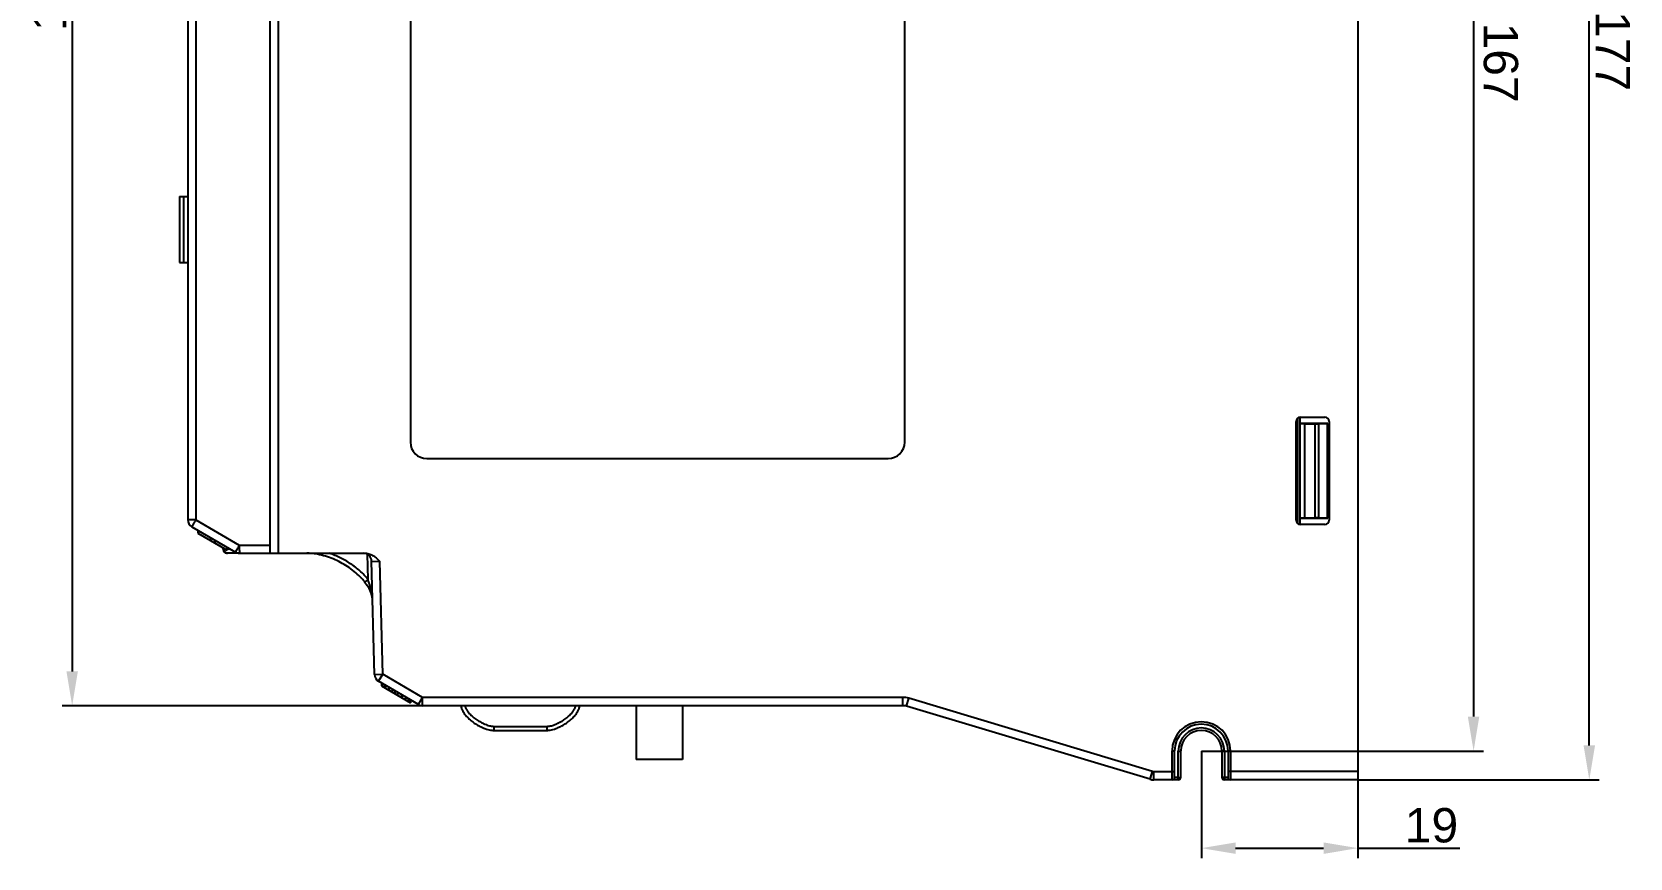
# Model space of a CAD drawing. Header units: millimetres. Extents: x 179 to 1020, y 292 to 886.
# Drawn here: x 487.6 to 681.5, y 583.5 to 683.8 of the extents above; entities that cross this region are included whole.
import ezdxf

# ---------------------------------------------------------------- set-up
doc = ezdxf.new("R2010")
doc.units = ezdxf.units.MM
for name, color, linetype in [('ELT-RNB-5_5-5SOLIDLINE', 7, 'Continuous'), ('VF-51-H001SOLIDLINE', 7, 'Continuous'), ('VF-51-H002SOLIDLINE', 7, 'Continuous'), ('VF-51-P001SOLIDLINE', 7, 'Continuous'), ('VF-51-P002DIMENSION', 7, 'Continuous'), ('VF-51-P002SOLIDLINE', 7, 'Continuous'), ('VF-51-P006SOLIDLINE', 7, 'Continuous'), ('WL21-17SOLIDLINE', 7, 'Continuous')]:
    doc.layers.add(name, color=color, linetype=linetype)
doc.styles.get("Standard").update_dxf_attribs({"font": 'arial.ttf'})
doc.dimstyles.new('DIMSTYLE_1', dxfattribs={"dimtxt": 4.166667, "dimasz": 4.166667, "dimexe": 1.2, "dimexo": 0, "dimtad": 1, "dimdsep": 46, "dimtxsty": 'Standard', "dimblk": 'CLOSED', "dimblk1": 'CLOSED', "dimblk2": 'CLOSED', "dimcen": 0.09, "dimclrt": 5, "dimadec": 0, "dimazin": 0, "dimtp": 0.2, "dimtm": 0.2, "dimtfac": 1, "dimtofl": 0, "dimtmove": 0, "dimatfit": 3, "dimldrblk": 'CLOSED', "dimfxl": 1, "dimtolj": 1, "dimarcsym": 0})

# ---------------------------------------------------------------- blocks, each defined once
blk = doc.blocks.new('*D8')
at = {"layer": 'Defpoints', "color": 0, "linetype": 'Continuous', "transparency": 16777216}
for p in [(517.49, 757.04), (492.44, 602.04), (534.98, 602.04)]:
    blk.add_point(p, dxfattribs=at)
at = {"layer": 'VF-51-P002DIMENSION', "color": 0, "linetype": 'Continuous', "lineweight": -2, "transparency": 16777216}
for p, q in [((517.49, 757.04), (491.24, 757.04)), ((492.44, 752.87), (492.44, 606.21)), ((534.98, 602.04), (491.24, 602.04))]:
    blk.add_line(p, q, dxfattribs=at)
at = {"layer": 'VF-51-P002DIMENSION', "color": 0, "linetype": 'Continuous', "transparency": 16777216}
for points in [[(491.75, 752.87), (493.14, 752.87), (492.44, 757.04)], [(491.75, 606.21), (493.14, 606.21), (492.44, 602.04)]]:
    blk.add_solid(points, dxfattribs=at)
at = {"layer": 'VF-51-P002DIMENSION', "color": 5, "linetype": 'Continuous', "transparency": 16777216, "insert": (487.56, 688.79), "char_height": 4.167, "attachment_point": 2, "rotation": 90}
blk.add_mtext('\\A1;155', dxfattribs=at)
blk = doc.blocks.new('_CLOSED')
at = {"color": 0, "linetype": 'ByBlock'}
for p, q in [((0, 0), (-1, 0.2)), ((-1, 0.2), (-1, -0.2)), ((-1, -0.2), (0, 0)), ((-1, 0), (0, 0))]:
    blk.add_line(p, q, dxfattribs=at)
blk = doc.blocks.new('*D9')
at = {"layer": 'Defpoints', "color": 0, "linetype": 'Continuous', "transparency": 16777216}
for p in [(648.49, 770.04), (676.57, 770.04), (648.49, 593.04)]:
    blk.add_point(p, dxfattribs=at)
at = {"layer": 'VF-51-P002DIMENSION', "color": 0, "linetype": 'Continuous', "lineweight": -2, "transparency": 16777216}
for p, q in [((648.49, 770.04), (677.77, 770.04)), ((676.57, 597.21), (676.57, 765.87)), ((648.49, 593.04), (677.77, 593.04))]:
    blk.add_line(p, q, dxfattribs=at)
at = {"layer": 'VF-51-P002DIMENSION', "color": 0, "linetype": 'Continuous', "transparency": 16777216}
for points in [[(675.88, 765.87), (677.27, 765.87), (676.57, 770.04)], [(675.88, 597.21), (677.27, 597.21), (676.57, 593.04)]]:
    blk.add_solid(points, dxfattribs=at)
at = {"layer": 'VF-51-P002DIMENSION', "color": 5, "linetype": 'Continuous', "transparency": 16777216, "insert": (681.52, 681.49), "char_height": 4.167, "attachment_point": 2, "rotation": 270}
blk.add_mtext('\\A1;177', dxfattribs=at)
blk = doc.blocks.new('*D10')
at = {"layer": 'Defpoints', "color": 0, "linetype": 'Continuous', "transparency": 16777216}
for p in [(629.49, 763.54), (629.49, 596.54), (662.53, 596.54)]:
    blk.add_point(p, dxfattribs=at)
at = {"layer": 'VF-51-P002DIMENSION', "color": 0, "linetype": 'Continuous', "lineweight": -2, "transparency": 16777216}
for p, q in [((629.49, 763.54), (663.73, 763.54)), ((662.53, 759.37), (662.53, 600.71)), ((629.49, 596.54), (663.73, 596.54))]:
    blk.add_line(p, q, dxfattribs=at)
at = {"layer": 'VF-51-P002DIMENSION', "color": 0, "linetype": 'Continuous', "transparency": 16777216}
for points in [[(661.83, 759.37), (663.22, 759.37), (662.53, 763.54)], [(661.83, 600.71), (663.22, 600.71), (662.53, 596.54)]]:
    blk.add_solid(points, dxfattribs=at)
at = {"layer": 'VF-51-P002DIMENSION', "color": 5, "linetype": 'Continuous', "transparency": 16777216, "insert": (667.93, 680.1), "char_height": 4.167, "attachment_point": 2, "rotation": 270}
blk.add_mtext('\\A1;167', dxfattribs=at)
blk = doc.blocks.new('*D3')
at = {"layer": 'Defpoints', "color": 0, "linetype": 'Continuous', "transparency": 16777216}
for p in [(629.49, 596.54), (648.49, 596.54), (648.49, 584.75)]:
    blk.add_point(p, dxfattribs=at)
at = {"layer": 'VF-51-P002DIMENSION', "color": 0, "linetype": 'Continuous', "lineweight": -2, "transparency": 16777216}
for p, q in [((629.49, 596.54), (629.49, 583.55)), ((648.49, 596.54), (648.49, 583.55)), ((633.65, 584.75), (644.32, 584.75)), ((648.49, 584.75), (660.84, 584.75))]:
    blk.add_line(p, q, dxfattribs=at)
at = {"layer": 'VF-51-P002DIMENSION', "color": 0, "linetype": 'Continuous', "transparency": 16777216}
for points in [[(633.65, 585.44), (633.65, 584.05), (629.49, 584.75)], [(644.32, 585.44), (644.32, 584.05), (648.49, 584.75)]]:
    blk.add_solid(points, dxfattribs=at)
at = {"layer": 'VF-51-P002DIMENSION', "color": 5, "linetype": 'Continuous', "transparency": 16777216, "insert": (657.42, 587.5), "char_height": 4.167, "attachment_point": 5}
blk.add_mtext('\\A1;19', dxfattribs=at)

msp = doc.modelspace()

# ---------------------------------------------------------------- linework, layer by layer
at = {"layer": 'ELT-RNB-5_5-5SOLIDLINE', "linetype": 'Continuous'}
for p, q in [((560.908, 602.041), (560.908, 595.491)), ((566.508, 602.041), (566.508, 595.491)), ((566.508, 595.491), (560.908, 595.491))]:
    msp.add_line(p, q, dxfattribs=at)
at = {"layer": 'VF-51-H001SOLIDLINE', "linetype": 'Continuous'}
msp.add_line((641.163, 636.922), (641.163, 624.16), dxfattribs=at)
at = {"layer": 'VF-51-H002SOLIDLINE', "linetype": 'Continuous'}
msp.add_line((641.163, 624.16), (641.163, 636.922), dxfattribs=at)
at = {"layer": 'VF-51-P001SOLIDLINE', "linetype": 'Continuous'}
for p, q in [((641.485, 624.791), (641.485, 637.041)), ((644.835, 636.291), (641.485, 636.291)), ((641.485, 636.291), (641.491, 636.286)), ((641.491, 624.796), (641.491, 636.286)), ((642.043, 636.271), (643.274, 636.26)), ((642.043, 624.812), (642.043, 636.271)), ((643.274, 636.26), (643.274, 624.823)), ((644.802, 636.258), (643.722, 636.258)), ((643.722, 636.258), (643.722, 624.824)), ((644.835, 636.291), (644.802, 636.258)), ((644.802, 624.824), (644.802, 636.258)), ((644.835, 624.791), (644.835, 636.291)), ((641.485, 624.791), (641.491, 624.796)), ((641.485, 624.791), (644.835, 624.791)), ((641.485, 624.041), (641.485, 624.791)), ((643.274, 624.823), (642.043, 624.812)), ((643.722, 624.824), (644.802, 624.824)), ((644.835, 624.791), (644.802, 624.824))]:
    msp.add_line(p, q, dxfattribs=at)
for centre, start_param, end_param in [((642.491, 636.286), -3.1241394, -2.0344439), ((643.722, 636.275), -2.0344439, -1.5707963), ((642.491, 624.796), 2.0344439, 3.1241394), ((643.722, 624.807), 1.5707963, 2.0344439)]:
    msp.add_ellipse(centre, major_axis=(1, 0), ratio=0.0174551, start_param=start_param, end_param=end_param, dxfattribs=at)
at = {"layer": 'VF-51-P002SOLIDLINE', "linetype": 'Continuous'}
for p, q in [((648.485, 770.041), (648.485, 593.041)), ((516.485, 620.541), (516.485, 757.041)), ((517.485, 620.541), (517.485, 757.041)), ((533.485, 725.041), (533.485, 634.041)), ((593.485, 634.041), (593.485, 725.041)), ((506.485, 704.446), (506.485, 624.616)), ((507.451, 703.791), (507.451, 624.616)), ((640.985, 624.541), (640.985, 636.541)), ((641.485, 637.041), (644.485, 637.041)), ((644.985, 636.541), (644.985, 624.541)), ((535.485, 632.041), (591.485, 632.041)), ((507.451, 624.616), (506.485, 624.616)), ((507.451, 624.616), (512.721, 621.541)), ((506.982, 623.752), (512.252, 620.677)), ((507.699, 623.333), (507.705, 622.982)), ((507.705, 622.982), (511.259, 620.909)), ((507.758, 623.299), (507.764, 622.948)), ((644.485, 624.041), (641.485, 624.041)), ((509.226, 622.442), (509.232, 622.091)), ((509.745, 622.14), (509.739, 621.796)), ((511.213, 621.283), (511.207, 620.94)), ((511.266, 621.253), (511.259, 620.909)), ((511.26, 620.909), (511.266, 620.905)), ((511.272, 621.249), (511.266, 620.905)), ((512.721, 621.541), (516.485, 621.541)), ((512.756, 620.541), (528.053, 620.541)), ((528.262, 620.419), (528.343, 617.351)), ((528.784, 619.567), (529.785, 619.541)), ((529.144, 605.834), (528.784, 619.567)), ((530.144, 605.861), (529.785, 619.541)), ((529.144, 605.834), (530.144, 605.861)), ((529.64, 604.997), (530.144, 605.861)), ((534.977, 603.041), (530.144, 605.861)), ((534.473, 602.177), (529.64, 604.997)), ((529.979, 604.799), (529.985, 604.448)), ((529.985, 604.448), (533.487, 602.405)), ((530.085, 604.737), (530.091, 604.386)), ((530.408, 604.549), (530.411, 604.2)), ((530.863, 604.283), (530.863, 603.936)), ((531.28, 604.04), (531.277, 603.694)), ((531.596, 603.856), (531.597, 603.508)), ((531.91, 603.673), (531.913, 603.323)), ((532.432, 603.368), (532.433, 603.02)), ((532.885, 603.104), (532.882, 602.758)), ((533.205, 602.917), (533.2, 602.573)), ((533.377, 602.816), (533.372, 602.473)), ((533.434, 602.783), (533.428, 602.44)), ((533.493, 602.749), (533.487, 602.405)), ((534.473, 602.177), (534.977, 603.041)), ((593.265, 603.041), (534.977, 603.041)), ((534.977, 602.041), (534.977, 603.041)), ((593.265, 602.041), (534.977, 602.041)), ((593.265, 602.041), (593.265, 603.041)), ((593.696, 601.978), (593.984, 602.936)), ((623.275, 593.104), (593.696, 601.978)), ((623.562, 594.062), (593.984, 602.936)), ((543.636, 599.528), (550.036, 599.528)), ((543.636, 599.528), (543.636, 599.041)), ((550.036, 599.528), (550.036, 599.041)), ((543.636, 599.041), (550.036, 599.041)), ((625.935, 596.541), (626.235, 596.541)), ((625.935, 593.041), (625.935, 596.541)), ((626.235, 593.341), (626.235, 596.541)), ((626.685, 593.041), (626.685, 596.533)), ((626.985, 593.341), (626.985, 596.541)), ((631.985, 596.541), (631.985, 593.341)), ((632.285, 596.533), (632.285, 593.041)), ((633.035, 596.541), (632.735, 596.541)), ((632.735, 596.541), (632.735, 593.341)), ((633.035, 596.541), (633.035, 593.041)), ((623.275, 593.104), (623.562, 594.062)), ((623.706, 594.041), (626.235, 594.041)), ((623.706, 593.041), (623.706, 594.041)), ((648.485, 594.041), (632.735, 594.041)), ((626.685, 593.041), (623.706, 593.041)), ((626.685, 593.333), (626.235, 593.333)), ((632.735, 593.333), (632.285, 593.333)), ((648.485, 593.041), (632.285, 593.041))]:
    msp.add_line(p, q, dxfattribs=at)
for centre, radius, start, end in [((641.485, 636.541), 0.5, 90, 180), ((644.485, 636.541), 0.5, 0, 90), ((535.485, 634.041), 2, 180, 270), ((591.485, 634.041), 2, 270, 0), ((507.485, 624.616), 1, 180, 239.74356), ((641.485, 624.541), 0.5, 180, 270), ((644.485, 624.541), 0.5, 270, 0), ((512.756, 621.541), 1, 239.74356, 270), ((520.909, 613.984), 6.557, 85.80704, 89.96277), ((527.785, 619.541), 1, 1.5, 90), ((522.484, 612.81), 6.92, 37.85893, 41.96128), ((522.951, 613.176), 6.327, 35.86277, 37.83379), ((530.144, 605.861), 1, 181.5, 239.74356), ((534.977, 603.041), 1, 239.74356, 270), ((553.173, 602.041), 0.863, 356.83007, 359.99438), ((593.265, 600.541), 2.5, 73.30076, 90), ((593.265, 600.541), 1.5, 73.30076, 90), ((629.485, 596.541), 3.55, 0, 180), ((629.485, 596.541), 3.25, 0, 180), ((629.485, 596.533), 2.8, 0.00001, 179.99999), ((629.485, 596.541), 2.5, 0, 180), ((623.706, 594.541), 0.5, 253.30076, 270), ((623.706, 594.541), 1.5, 253.30076, 270), ((625.935, 593.341), 0.3, 270, 0), ((626.685, 593.341), 0.3, 270, 0), ((632.285, 593.341), 0.3, 180, 270), ((633.035, 593.341), 0.3, 180, 270)]:
    msp.add_arc(centre, radius, start, end, dxfattribs=at)
for points, knots in [([(507.451, 624.616), (507.418, 624.56), (507.355, 624.451), (507.265, 624.293), (507.183, 624.147), (507.121, 624.035), (507.078, 623.955), (507.052, 623.905), (507.029, 623.861), (507.01, 623.824), (506.996, 623.795), (506.988, 623.776), (506.983, 623.764), (506.982, 623.758), (506.981, 623.754), (506.981, 623.752), (506.982, 623.752)], [0, 0, 0, 0, 0.1956462, 0.3832724, 0.5558429, 0.7068809, 0.7725191, 0.830728, 0.8809635, 0.922759, 0.9557327, 0.9795989, 0.9880629, 0.9942112, 0.998092, 1, 1, 1, 1]), ([(512.721, 621.541), (512.689, 621.486), (512.626, 621.377), (512.535, 621.219), (512.453, 621.072), (512.391, 620.96), (512.349, 620.881), (512.322, 620.831), (512.299, 620.787), (512.281, 620.75), (512.267, 620.721), (512.258, 620.701), (512.254, 620.69), (512.252, 620.684), (512.251, 620.68), (512.251, 620.678), (512.252, 620.677)], [0, 0, 0, 0, 0.1956462, 0.3832724, 0.5558429, 0.7068809, 0.7725191, 0.830728, 0.8809635, 0.922759, 0.9557327, 0.9795989, 0.9880629, 0.9942112, 0.998092, 1, 1, 1, 1]), ([(512.721, 621.541), (512.721, 621.476), (512.721, 621.349), (512.723, 621.163), (512.726, 620.993), (512.73, 620.863), (512.734, 620.771), (512.736, 620.712), (512.739, 620.662), (512.742, 620.62), (512.745, 620.587), (512.748, 620.564), (512.751, 620.549), (512.754, 620.543), (512.755, 620.541), (512.756, 620.541)], [0, 0, 0, 0, 0.1946121, 0.3817522, 0.5542429, 0.7054683, 0.7712582, 0.8296378, 0.8800502, 0.9220188, 0.9551547, 0.9791708, 0.9939271, 0.9979116, 1, 1, 1, 1]), ([(527.63, 617.437), (527.621, 617.447), (527.493, 617.588), (527.12, 617.971), (526.478, 618.517), (525.66, 619.079), (524.801, 619.556), (523.903, 619.952), (522.963, 620.264), (522.14, 620.443), (521.452, 620.525), (521.095, 620.541), (520.913, 620.541)], [0, 0, 0, 0, 0.0051472, 0.0714707, 0.2041178, 0.3367648, 0.4694119, 0.6020589, 0.7347059, 0.867353, 0.9336765, 1, 1, 1, 1]), ([(528.343, 617.351), (528.049, 617.728), (527.386, 618.426), (526.245, 619.303), (524.998, 620.021), (524.112, 620.389), (523.659, 620.542)], [0, 0, 0, 0, 0.2498877, 0.4998947, 0.7499454, 1, 1, 1, 1]), ([(528.053, 620.541), (528.138, 620.541), (528.31, 620.525), (528.641, 620.434), (529.023, 620.231), (529.422, 619.905), (529.664, 619.662), (529.785, 619.541)], [0, 0, 0, 0, 0.1249983, 0.2500325, 0.4997196, 0.7497784, 1, 1, 1, 1]), ([(527.948, 617.057), (527.948, 617.057), (527.949, 617.057), (527.95, 617.058), (527.953, 617.059), (527.958, 617.063), (527.967, 617.069), (527.981, 617.078), (527.997, 617.09), (528.017, 617.104), (528.041, 617.121), (528.077, 617.148), (528.128, 617.186), (528.195, 617.237), (528.267, 617.293), (528.317, 617.331), (528.343, 617.351)], [0, 0, 0, 0, 0.0015738, 0.0053067, 0.0113679, 0.0197767, 0.043582, 0.0765378, 0.1183432, 0.1686084, 0.2268642, 0.2925623, 0.4437445, 0.6164727, 0.8042405, 1, 1, 1, 1]), ([(528.91, 614.751), (528.905, 614.969), (528.838, 615.387), (528.626, 615.974), (528.362, 616.469), (528.163, 616.766), (528.078, 616.883)], [0, 0, 0, 0, 0.2727171, 0.5454342, 0.8181512, 1, 1, 1, 1]), ([(528.91, 614.751), (528.899, 615.191), (528.777, 616.08), (528.509, 616.933), (528.343, 617.351)], [0, 0, 0, 0, 0.4948031, 1, 1, 1, 1]), ([(539.636, 602.041), (539.636, 602.005), (539.641, 601.936), (539.662, 601.812), (539.703, 601.67), (539.767, 601.515), (539.866, 601.323), (540.009, 601.101), (540.202, 600.857), (540.412, 600.629), (540.711, 600.345), (541.115, 600.02), (541.557, 599.733), (541.935, 599.527), (542.231, 599.386), (542.542, 599.26), (542.873, 599.153), (543.168, 599.084), (543.363, 599.057), (543.432, 599.051), (543.434, 599.051)], [0, 0, 0, 0, 0.0161119, 0.0322238, 0.0644476, 0.0966714, 0.1288951, 0.1933427, 0.2577903, 0.3222378, 0.3866854, 0.5155805, 0.6444757, 0.7089232, 0.7733708, 0.8378184, 0.9022659, 0.9667135, 0.9989373, 1, 1, 1, 1]), ([(540.137, 602.041), (540.135, 602.018), (540.139, 601.97), (540.158, 601.877), (540.197, 601.765), (540.258, 601.637), (540.353, 601.473), (540.491, 601.28), (540.676, 601.064), (540.876, 600.862), (541.158, 600.61), (541.536, 600.324), (542.021, 600.026), (542.533, 599.779), (542.982, 599.624), (543.352, 599.546), (543.542, 599.528), (543.636, 599.528)], [0, 0, 0, 0, 0.0156086, 0.0312301, 0.062463, 0.0937105, 0.1249636, 0.1874552, 0.2499616, 0.3124752, 0.3749935, 0.4999987, 0.625015, 0.7500227, 0.8749926, 0.9375077, 1, 1, 1, 1]), ([(550.036, 599.528), (550.131, 599.528), (550.32, 599.546), (550.691, 599.624), (551.14, 599.779), (551.652, 600.026), (552.137, 600.324), (552.515, 600.61), (552.797, 600.862), (552.997, 601.064), (553.182, 601.28), (553.319, 601.473), (553.414, 601.637), (553.475, 601.765), (553.514, 601.877), (553.533, 601.97), (553.537, 602.018), (553.536, 602.041)], [0, 0, 0, 0, 0.0624922, 0.1250097, 0.2499864, 0.3749993, 0.5000128, 0.6250139, 0.6875309, 0.7500435, 0.8125489, 0.8750394, 0.906292, 0.9375389, 0.968771, 0.984392, 1, 1, 1, 1]), ([(550.238, 599.051), (550.24, 599.051), (550.309, 599.057), (550.504, 599.084), (550.8, 599.153), (551.13, 599.26), (551.442, 599.386), (551.738, 599.527), (552.115, 599.733), (552.557, 600.02), (552.962, 600.345), (553.26, 600.629), (553.47, 600.857), (553.664, 601.101), (553.807, 601.323), (553.906, 601.515), (553.97, 601.67), (554.011, 601.812), (554.032, 601.936), (554.036, 602.005), (554.036, 602.041)], [0, 0, 0, 0, 0.0011064, 0.0333288, 0.0977736, 0.1622183, 0.226663, 0.2911078, 0.3555525, 0.484442, 0.6133315, 0.6777763, 0.742221, 0.8066658, 0.8711105, 0.9033329, 0.9355553, 0.9677776, 0.9838888, 1, 1, 1, 1]), ([(626.685, 596.533), (626.705, 596.533), (626.743, 596.533), (626.799, 596.534), (626.85, 596.535), (626.895, 596.536), (626.928, 596.536), (626.949, 596.537), (626.962, 596.538), (626.972, 596.539), (626.979, 596.539), (626.983, 596.54), (626.985, 596.541), (626.985, 596.541)], [0, 0, 0, 0, 0.194841, 0.3821849, 0.5548637, 0.7062363, 0.8304981, 0.8809321, 0.9228981, 0.9560049, 0.9799477, 0.99455, 1, 1, 1, 1]), ([(632.285, 596.533), (632.266, 596.533), (632.228, 596.533), (632.172, 596.534), (632.121, 596.535), (632.076, 596.536), (632.043, 596.536), (632.022, 596.537), (632.009, 596.538), (631.999, 596.539), (631.992, 596.539), (631.988, 596.54), (631.985, 596.541), (631.985, 596.541)], [0, 0, 0, 0, 0.194841, 0.3821849, 0.5548637, 0.7062363, 0.8304981, 0.8809321, 0.9228981, 0.9560049, 0.9799477, 0.99455, 1, 1, 1, 1]), ([(626.685, 593.333), (626.705, 593.333), (626.743, 593.333), (626.799, 593.334), (626.85, 593.335), (626.895, 593.336), (626.928, 593.336), (626.949, 593.337), (626.962, 593.338), (626.972, 593.339), (626.979, 593.339), (626.983, 593.34), (626.985, 593.341), (626.985, 593.341)], [0, 0, 0, 0, 0.1948405, 0.3821845, 0.5548634, 0.7062361, 0.830498, 0.880932, 0.9228981, 0.9560049, 0.9799476, 0.99455, 1, 1, 1, 1]), ([(632.285, 593.333), (632.266, 593.333), (632.228, 593.333), (632.172, 593.334), (632.121, 593.335), (632.076, 593.336), (632.043, 593.336), (632.022, 593.337), (632.009, 593.338), (631.999, 593.339), (631.992, 593.339), (631.988, 593.34), (631.985, 593.341), (631.985, 593.341)], [0, 0, 0, 0, 0.1948405, 0.3821845, 0.5548634, 0.7062361, 0.830498, 0.880932, 0.9228981, 0.9560049, 0.9799476, 0.99455, 1, 1, 1, 1])]:
    msp.add_open_spline(points, degree=3, knots=knots, dxfattribs=at)
for points in [[(543.434, 599.051), (543.499, 599.045), (543.566, 599.041), (543.636, 599.041)], [(550.036, 599.041), (550.107, 599.041), (550.173, 599.045), (550.238, 599.051)]]:
    msp.add_open_spline(points, degree=3, dxfattribs=at)
at = {"layer": 'VF-51-P006SOLIDLINE', "linetype": 'Continuous'}
for p, q in [((505.485, 663.841), (505.485, 655.841)), ((505.486, 663.841), (506.485, 663.841)), ((505.968, 663.841), (505.968, 655.841)), ((505.486, 655.841), (506.485, 655.841))]:
    msp.add_line(p, q, dxfattribs=at)
at = {"layer": 'WL21-17SOLIDLINE', "linetype": 'Continuous'}
for p, q in [((510.771, 621.041), (510.771, 621.194)), ((511.033, 621.041), (510.771, 621.041)), ((510.911, 621.112), (510.911, 621.041)), ((511.628, 621.041), (511.262, 621.041)), ((511.193, 620.548), (511.25, 620.542)), ((511.251, 620.542), (511.275, 620.541)), ((512.756, 620.541), (511.275, 620.541))]:
    msp.add_line(p, q, dxfattribs=at)
msp.add_lwpolyline([(510.771, 621.041), (510.772, 621.001), (510.811, 620.845), (510.9, 620.707), (511.03, 620.604), (511.193, 620.548)], dxfattribs=at)
for points, knots in [([(511.091, 620.61), (511.033, 620.657), (510.94, 620.795), (510.911, 620.956), (510.911, 621.041)], [0, 0, 0, 0, 0.4679399, 1, 1, 1, 1]), ([(511.275, 620.541), (511.242, 620.541), (511.176, 620.554), (511.118, 620.588), (511.091, 620.61)], [0, 0, 0, 0, 0.4853588, 1, 1, 1, 1])]:
    msp.add_open_spline(points, degree=3, knots=knots, dxfattribs=at)

# ---------------------------------------------------------------- dimensions: what is measured, and where the dimension line sits
at = {"layer": 'VF-51-P002DIMENSION', "linetype": 'Continuous'}
for base, p1, p2, angle, override, picture, middle in [((676.572, 770.041), (648.485, 593.041), (648.485, 770.041), 90, {"dimsah": 1, "dimtmove": 2}, '*D9', (679.425, 681.489)), ((662.529, 596.541), (629.485, 763.541), (629.485, 596.541), 270, {"dimsah": 1, "dimtmove": 2}, '*D10', (665.804, 680.102)), ((492.442, 602.041), (517.485, 757.041), (534.977, 602.041), 270, {"dimsah": 1}, '*D8', (492.442, 688.791))]:
    dim = msp.add_linear_dim(base=base, p1=p1, p2=p2, angle=angle, dimstyle='DIMSTYLE_1', override=override, dxfattribs=at)
    dim.commit()
    dim.dimension.update_dxf_attribs({"geometry": picture, "text_midpoint": middle, "dimtype": 160})
dim = msp.add_linear_dim(base=(648.485, 584.748), p1=(629.485, 596.541), p2=(648.485, 596.541), dimstyle='DIMSTYLE_1', override={"dimsah": 1}, dxfattribs=at)
dim.commit()
dim.dimension.update_dxf_attribs({"geometry": '*D3', "text_midpoint": (657.423, 584.748), "dimtype": 160})

doc.saveas('drawing.dxf')
